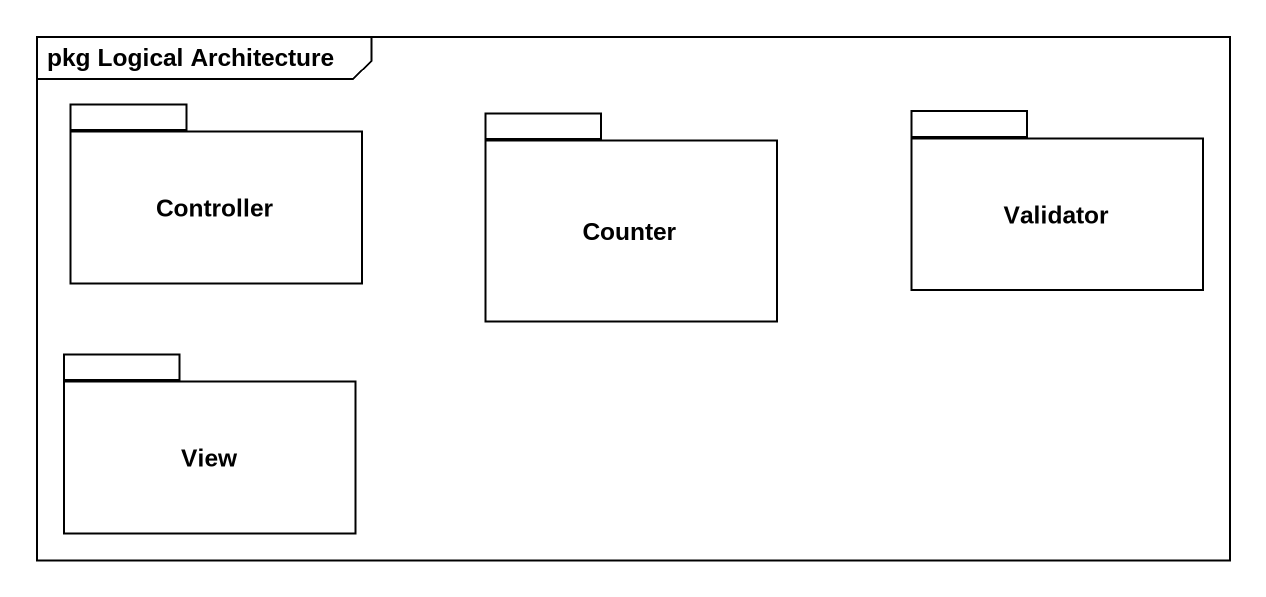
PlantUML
@startuml
mainframe pkg Logical Architecture
package Controller {
}
package Counter {
}
package Validator {
}
package View {
}
@enduml
